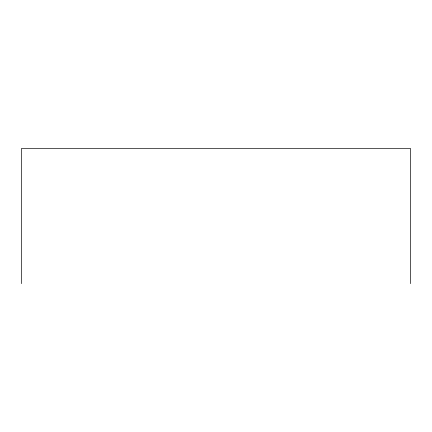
<?xml version="1.0" encoding="UTF-8"?>
<svg xmlns="http://www.w3.org/2000/svg" width="432" height="432" viewBox="0 0 432 432"><rect width="100%" height="100%" fill="white"/><g stroke="black" fill="none" stroke-linecap="round" stroke-linejoin="round"><path stroke-width="0.65" d="M410.4 283.64L410.4 148.36L21.6 148.36L21.6 283.64"/></g></svg>
